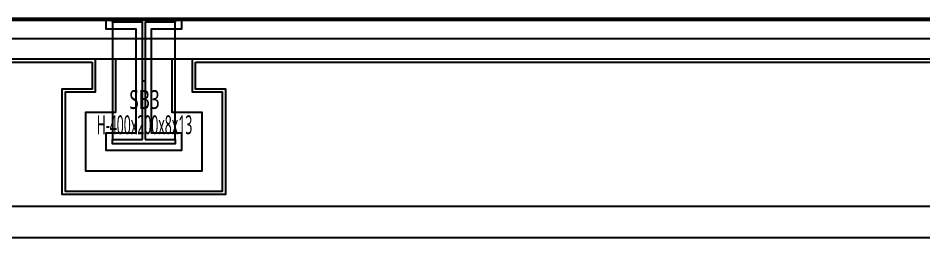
# Model space of a CAD drawing. Header units: millimetres. Extents: x 35054840 to 35483341, y -1288013 to -991013.
# Drawn here: x 35256186 to 35259073, y -1233643 to -1232943 of the extents above; entities that cross this region are included whole.
import ezdxf
from ezdxf.enums import TextEntityAlignment as Align

# ---------------------------------------------------------------- set-up
doc = ezdxf.new("R2010")
doc.units = ezdxf.units.MM
doc.header["$LTSCALE"] = 1000
doc.header["$MEASUREMENT"] = 0
doc.layers.get('Defpoints').update_dxf_attribs({"color": 161, "linetype": 'CONTINUOUS'})
for name, color, linetype in [('con', 2, 'CONTINUOUS'), ('ELE6', 8, 'CONTINUOUS'), ('FIN', 9, 'CONTINUOUS'), ('FIN(내화피복)', 8, 'CONTINUOUS'), ('INS', 9, 'BATTING'), ('STEEL', 5, 'CONTINUOUS'), ('stl', 3, 'CONTINUOUS')]:
    doc.layers.add(name, color=color, linetype=linetype)
doc.styles.add('TE', font='malgun_0.ttf')
doc.linetypes.add('BATTING', pattern='A,0.0001,-0.1,[134,ltypeshp.shx,S=0.1,R=0,X=-0.1,Y=0],-0.2,[134,ltypeshp.shx,S=0.1,R=180,X=0.1,Y=0],-0.1', length=0.4001)

# ---------------------------------------------------------------- blocks, each defined once
blk = doc.blocks.new('*U262')
at = {"layer": 'Defpoints'}
for p, q in [((-100, 187), (-100, -187)), ((100, -187), (100, 187)), ((-4, 0), (4, 0))]:
    blk.add_line(p, q, dxfattribs=at)
at = {"layer": 'STEEL', "color": 0, "linetype": 'ByBlock', "ltscale": 0.5}
for p, q in [((-4, 187), (-100, 187)), ((-4, -187), (-4, 187)), ((100, 187), (4, 187)), ((4, 187), (4, -187)), ((-100, -187), (-4, -187)), ((4, -187), (100, -187))]:
    blk.add_line(p, q, dxfattribs=at)
for points in [[(-100, 187), (-100, 200), (100, 200), (100, 187)], [(100, -187), (100, -200), (-100, -200), (-100, -187)]]:
    blk.add_lwpolyline(points, dxfattribs=at)
blk = doc.blocks.new('SB3')
at = {"layer": 'stl'}
blk.add_blockref('*U262', (0, -200), dxfattribs=at)
at = {"layer": 'Defpoints', "style": 'TE'}
for s, width, p in [('SB3', 0.7, (2.2, -259.3)), ('H-400x200x8x13', 0.5, (2.2, -339.7))]:
    blk.add_text(s, height=60, dxfattribs=dict(at, width=width)).set_placement(p, align=Align.MIDDLE_CENTER)
blk = doc.blocks.new('*U220')
at = {"layer": 'ELE6', "ltscale": 0.1}
for p, q in [((10125, -7), (0, -7)), ((10125, -600), (0, -600))]:
    blk.add_line(p, q, dxfattribs=at)
blk.add_lwpolyline([(10125, -700), (0, -700), (0, 0), (10125, 0)], close=True, dxfattribs=at)

msp = doc.modelspace()

# ---------------------------------------------------------------- linework, layer by layer
at = {"layer": 'con', "ltscale": 1000}
msp.add_line((35232036.3, -1232943, 1), (35260936.3, -1232943, 1), dxfattribs=at)
at = {"layer": 'FIN', "ltscale": 10000, "elevation": 1}
for points in [[(35256431.3, -1233073), (35256431.3, -1233179), (35256335.3, -1233179), (35256335.3, -1233494), (35256837.3, -1233494), (35256837.3, -1233179), (35256741.3, -1233179), (35256741.3, -1233073)], [(35253051.3, -1233083), (35256421.3, -1233083)], [(35256421.3, -1233083), (35256421.3, -1233169), (35256325.3, -1233169), (35256325.3, -1233504), (35256847.3, -1233504), (35256847.3, -1233169), (35256751.3, -1233169), (35256751.3, -1233083)], [(35256751.3, -1233083), (35260070.8, -1233083)]]:
    msp.add_lwpolyline(points, dxfattribs=at)
at = {"layer": 'FIN(내화피복)', "ltscale": 10000, "elevation": 1}
msp.add_lwpolyline([(35256465.3, -1232943), (35256465.3, -1232977), (35256561.3, -1232977), (35256561.3, -1233309), (35256465.3, -1233309), (35256465.3, -1233364), (35256707.3, -1233364), (35256707.3, -1233309), (35256611.3, -1233309), (35256611.3, -1232977), (35256707.3, -1232977), (35256707.3, -1232943)], dxfattribs=at)
at = {"layer": 'INS', "linetype": 'BATTING', "ltscale": 0.16}
msp.add_line((35231986.3, -1233008, 1), (35260986.3, -1233008, 1), dxfattribs=at)
at = {"layer": 'INS', "linetype": 'Continuous', "ltscale": 0.1, "elevation": 1}
msp.add_lwpolyline([(35231986.3, -1233073), (35260986.3, -1233073), (35260986.3, -1232943), (35260936.3, -1232943)], dxfattribs=at)
at = {"layer": 'INS', "linetype": 'BATTING', "ltscale": 0.16, "elevation": 1}
msp.add_lwpolyline([(35256496.3, -1233073), (35256496.3, -1233244), (35256400.3, -1233244), (35256400.3, -1233429), (35256772.3, -1233429), (35256772.3, -1233244), (35256676.3, -1233244), (35256676.3, -1233073)], dxfattribs=at)

# ---------------------------------------------------------------- block references
at = {"layer": 'ELE6', "ltscale": 0.1}
msp.add_blockref('*U220', (35249711.3, -1232943, 1), dxfattribs=at)
at = {"layer": 'stl'}
msp.add_blockref('SB3', (35256586.3, -1232943, 1), dxfattribs=at)

doc.saveas('drawing.dxf')
